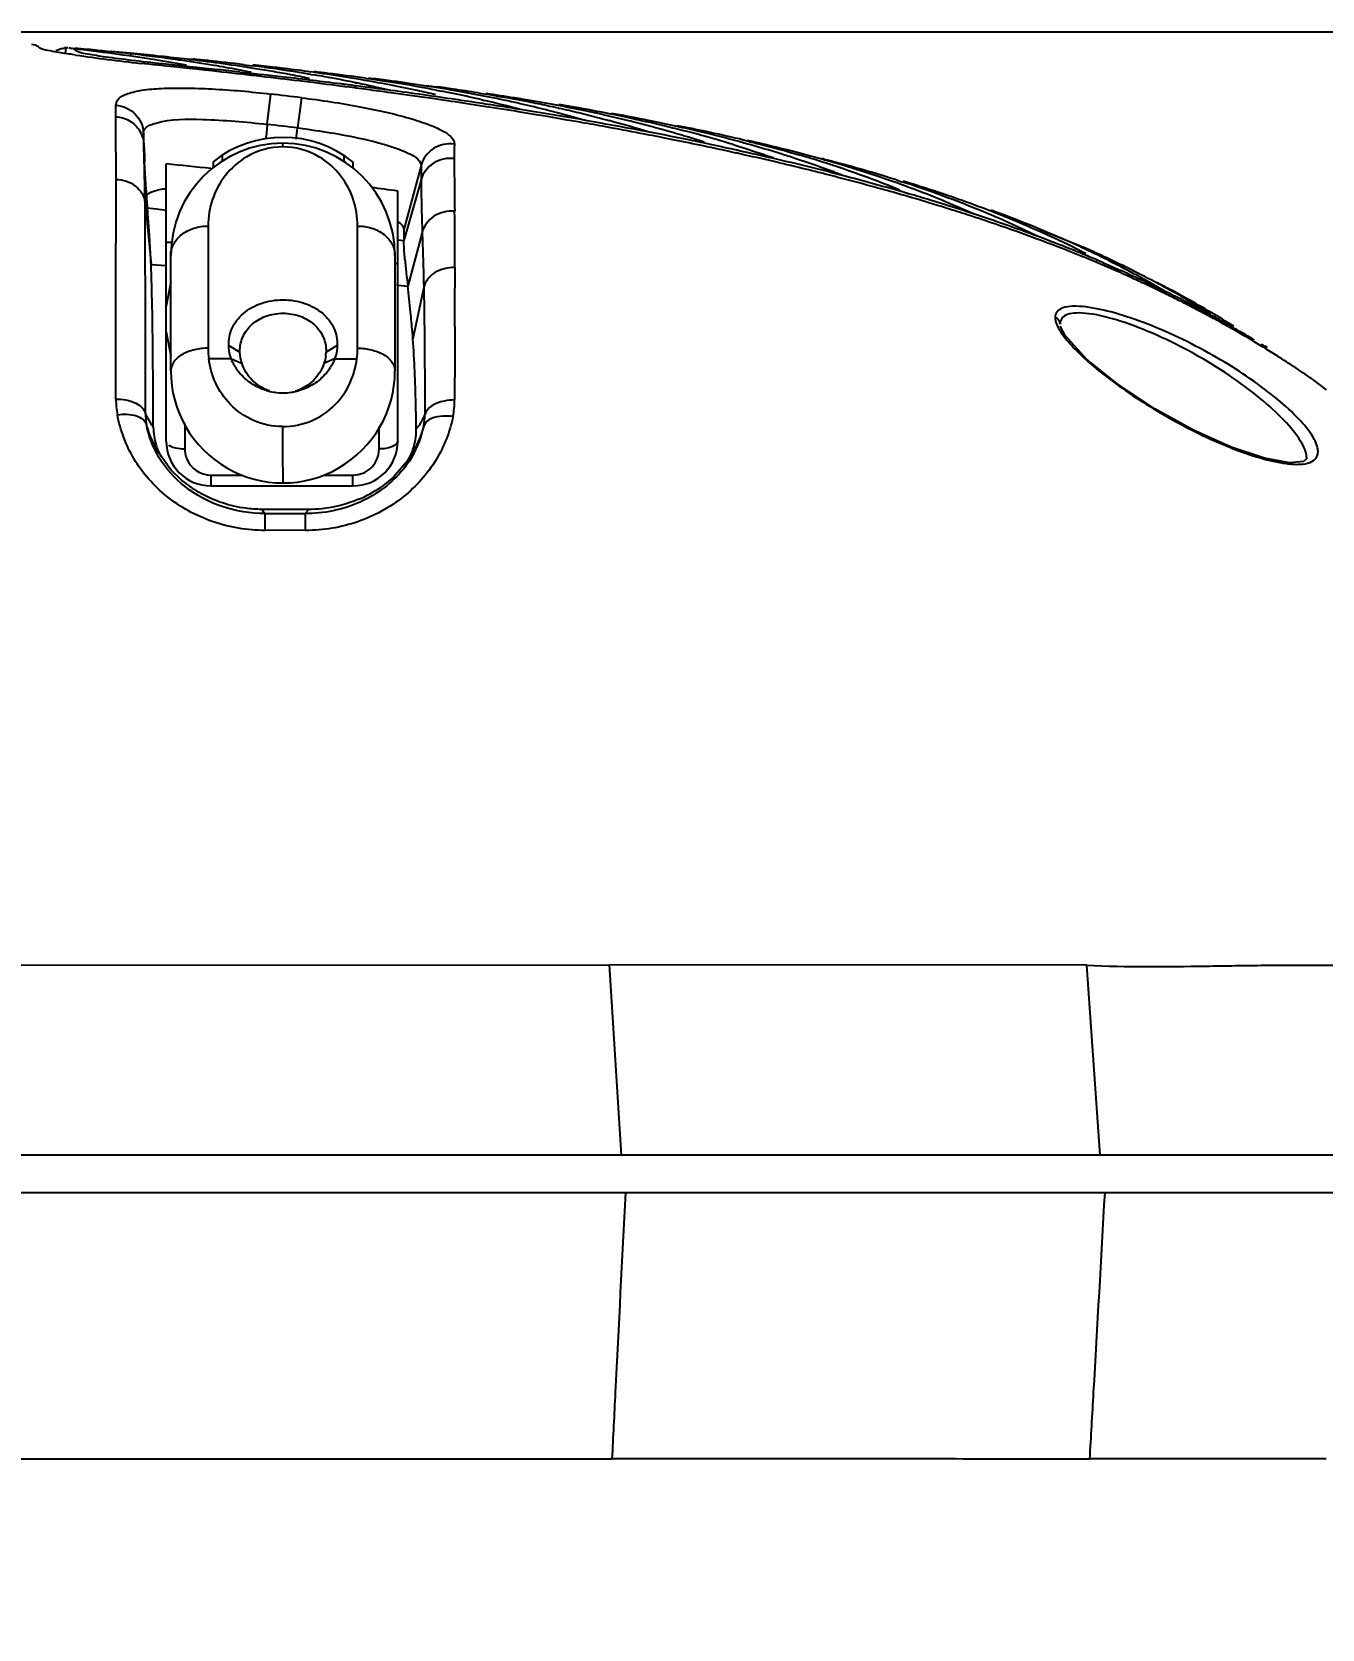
# Model space of a CAD drawing. Header units: millimetres. Extents: x 4086 to 8300, y 123 to 1549.
# Drawn here: x 6983.29 to 7017.82, y 681.61 to 724.37 of the extents above; entities that cross this region are included whole.
import ezdxf

# ---------------------------------------------------------------- set-up
doc = ezdxf.new("R2010")
doc.units = ezdxf.units.MM
doc.layers.add('00_COMPONENTS', color=7, linetype='Continuous')
doc.layers.add('尺寸', color=3, linetype='Continuous')
doc.styles.add('思源黑', font='SourceHanSansCN-Normal.ttf')
doc.dimstyles.get("Standard").update_dxf_attribs({"dimscale": 6, "dimtxt": 7, "dimasz": 3, "dimexe": 0.18, "dimexo": 0.0625, "dimgap": 0.8, "dimtad": 1, "dimtoh": 1, "dimdec": 1, "dimzin": 0, "dimdsep": 46, "dimtxsty": '思源黑', "dimcen": 0.09, "dimclrd": 256, "dimclre": 256, "dimclrt": 256, "dimadec": 0, "dimazin": 2, "dimtfac": 1, "dimtdec": 1, "dimtofl": 0, "dimtmove": 0, "dimatfit": 3, "dimfxl": 1, "dimtolj": 1, "dimtzin": 0, "dimarcsym": 0})

# ---------------------------------------------------------------- blocks, each defined once
blk = doc.blocks.new('*D486')
at = {"layer": 'Defpoints', "color": 0}
for p in [(6978.443, 724.365), (7025.542, 680.964), (7150.424, 680.964)]:
    blk.add_point(p, dxfattribs=at)
at = {"layer": '尺寸', "lineweight": -2}
for p, q in [((6978.63, 724.365), (7159.767, 724.365)), ((7159.227, 715.365), (7159.227, 689.964)), ((7025.73, 680.964), (7159.767, 680.964)), ((7159.227, 680.964), (7159.227, 602.034)), ((7159.227, 602.034), (7033.582, 602.034))]:
    blk.add_line(p, q, dxfattribs=at)
at = {"layer": '尺寸'}
for points in [[(7160.727, 715.365), (7157.727, 715.365), (7159.227, 724.365)], [(7157.727, 689.964), (7160.727, 689.964), (7159.227, 680.964)]]:
    blk.add_solid(points, dxfattribs=at)
at = {"layer": '尺寸', "insert": (7095.205, 624.158), "char_height": 21, "attachment_point": 5, "style": '思源黑'}
blk.add_mtext('\\A1;43.4', dxfattribs=at)

msp = doc.modelspace()

# ---------------------------------------------------------------- linework, layer by layer
at = {"layer": '00_COMPONENTS', "color": 7, "linetype": 'Continuous'}
for p, q in [((6984.028, 723.903), (6984.045, 723.908)), ((6984.186, 723.791), (6984.204, 723.942)), ((6986.02, 723.792), (6985.418, 723.845)), ((6985.923, 723.78), (6985.965, 723.775)), ((6986.812, 723.706), (6986.75, 723.712)), ((6986.787, 723.519), (6987.216, 723.475)), ((6987.5, 723.386), (6987.101, 723.428)), ((6987.216, 723.475), (6987.505, 723.444)), ((6987.505, 723.444), (6987.705, 723.423)), ((6987.516, 723.647), (6987.604, 723.638)), ((6987.705, 723.42), (6987.928, 723.396)), ((6988.964, 723.488), (6989.199, 723.458)), ((6987.699, 723.365), (6987.5, 723.386)), ((6987.923, 723.341), (6987.699, 723.365)), ((6988.11, 723.321), (6987.923, 723.341)), ((6987.928, 723.393), (6988.278, 723.356)), ((6988.855, 723.292), (6989.178, 723.256)), ((6989.22, 723.197), (6989.17, 723.203)), ((6989.178, 723.259), (6989.437, 723.23)), ((6989.43, 723.173), (6989.22, 723.197)), ((6990.725, 723.019), (6990.441, 723.053)), ((6990.764, 723.293), (6990.674, 723.305)), ((6990.81, 723.008), (6990.725, 723.019)), ((6990.756, 723.229), (6990.844, 723.214)), ((6991.954, 723.007), (6991.988, 723)), ((6992.21, 723.126), (6992.299, 723.113)), ((6992.932, 723.05), (6992.823, 723.065)), ((6989.673, 722.704), (6989.576, 721.893)), ((6990.504, 722.604), (6990.403, 721.794)), ((6991.94, 722.926), (6991.503, 722.984)), ((6991.932, 722.866), (6991.787, 722.885)), ((6991.967, 722.862), (6991.932, 722.866)), ((6991.94, 722.926), (6991.975, 722.922)), ((6992.262, 722.823), (6991.967, 722.862)), ((6993.278, 722.685), (6992.893, 722.738)), ((6994.071, 722.572), (6993.804, 722.611)), ((6993.853, 722.934), (6994.119, 722.899)), ((6994.113, 722.808), (6994.258, 722.779)), ((6994.675, 722.781), (6994.566, 722.8)), ((6995.233, 722.732), (6995.447, 722.697)), ((6996.374, 722.572), (6996.205, 722.599)), ((6996.416, 722.565), (6996.374, 722.572)), ((6994.623, 722.491), (6994.514, 722.507)), ((6994.936, 722.444), (6994.623, 722.491)), ((6995.312, 722.553), (6995.402, 722.532)), ((6997.034, 722.108), (6996.791, 722.149)), ((6998.097, 721.995), (6997.357, 722.199)), ((6997.382, 722.323), (6997.402, 722.318)), ((6997.333, 722.057), (6997.034, 722.108)), ((6997.621, 722.008), (6997.333, 722.057)), ((6998.88, 721.782), (6998.733, 721.809)), ((6999.753, 722.005), (6999.678, 722.019)), ((6999.893, 721.977), (6999.753, 722.005)), ((6986.275, 721.656), (6986.281, 721.488)), ((6986.284, 721.372), (6986.277, 721.605)), ((6986.28, 721.51), (6986.279, 721.552)), ((6986.283, 721.425), (6986.28, 721.51)), ((6986.287, 721.335), (6986.283, 721.425)), ((6986.284, 721.372), (6986.3, 721.04)), ((6986.286, 721.307), (6986.284, 721.372)), ((6986.291, 721.232), (6986.287, 721.335)), ((6990.008, 721.288), (6990.008, 721.385)), ((7001.344, 721.653), (7001.143, 721.701)), ((7002.327, 721.474), (7002.359, 721.467)), ((7002.359, 721.467), (7002.431, 721.449)), ((7002.415, 721.374), (7002.393, 721.38)), ((6986.297, 721.12), (6986.291, 721.232)), ((6986.3, 721.04), (6986.308, 720.886)), ((6988.142, 720.892), (6988.142, 720.734)), ((6988.385, 721.066), (6988.385, 720.908)), ((6991.648, 720.896), (6991.648, 721.055)), ((6991.891, 720.72), (6991.891, 720.878)), ((7002.348, 721.078), (7002.137, 721.125)), ((7003.336, 721.248), (7003.214, 721.278)), ((7003.37, 721.239), (7003.336, 721.248)), ((7004.413, 720.895), (7004.478, 720.875)), ((7004.488, 720.942), (7004.433, 720.958)), ((7004.435, 720.976), (7004.558, 720.944)), ((7004.496, 720.963), (7004.441, 720.978)), ((7004.507, 720.937), (7004.488, 720.942)), ((6986.884, 713.414), (6986.884, 720.833)), ((6993.705, 720.787), (6993.244, 719.077)), ((7004.397, 720.592), (7004.345, 720.605)), ((7004.436, 720.732), (7004.367, 720.757)), ((7005.023, 720.51), (7004.433, 720.73)), ((7005.104, 720.761), (7004.93, 720.813)), ((6993.084, 713.414), (6993.084, 720.105)), ((6993.706, 720.405), (6993.245, 718.784)), ((7006.469, 720.39), (7006.521, 720.374)), ((7006.521, 720.374), (7006.602, 720.347)), ((7006.815, 720.186), (7006.717, 720.222)), ((6986.318, 719.796), (6986.478, 718.143)), ((6986.367, 719.659), (6986.625, 719.626)), ((6986.625, 719.626), (6986.883, 719.593)), ((7008.489, 719.496), (7007.683, 719.843)), ((7007.907, 719.605), (7007.841, 719.625)), ((6988.008, 719.17), (6988.008, 715.899)), ((6992.008, 715.899), (6992.008, 719.17)), ((6993.084, 718.804), (6993.245, 718.784)), ((6993.736, 719), (6993.351, 717.563)), ((7011.504, 718.571), (7010.29, 719.059)), ((6987.008, 715.292), (6987.008, 718.385)), ((6993.008, 718.385), (6993.008, 715.292)), ((7011.497, 718.433), (7011.451, 718.456)), ((6986.478, 718.143), (6986.884, 718.109)), ((6993.015, 718.17), (6993.046, 718.164)), ((7011.954, 718.191), (7012.439, 717.977)), ((6987.006, 717.675), (6986.884, 717.021)), ((6993.026, 717.575), (6993.009, 717.675)), ((6993.084, 717.585), (6993.351, 717.563)), ((6993.779, 717.531), (6993.489, 716.154)), ((7013.081, 717.681), (7013.644, 717.409)), ((7015.097, 716.647), (7015.447, 716.449)), ((6986.884, 716.336), (6987.006, 715.684)), ((7010.942, 716.24), (7010.811, 716.492)), ((6988.558, 715.97), (6988.858, 715.792)), ((6988.858, 715.792), (6988.857, 715.822)), ((6991.464, 715.969), (6991.164, 715.79)), ((6991.165, 715.822), (6991.164, 715.79)), ((6988.629, 715.615), (6988.025, 715.615)), ((6988.629, 715.615), (6988.914, 715.487)), ((6991.393, 715.615), (6991.108, 715.487)), ((6991.393, 715.615), (6991.99, 715.615)), ((7017.439, 715.154), (7017.436, 715.156)), ((7017.471, 715.132), (7017.439, 715.154)), ((7017.524, 715.096), (7017.471, 715.132)), ((7017.516, 715.103), (7017.525, 715.096)), ((6987.384, 713.886), (6987.384, 713.203)), ((6992.584, 713.203), (6992.584, 713.801)), ((6993.515, 713.163), (6993.348, 712.889)), ((6993.515, 713.163), (6993.511, 713.156)), ((6986.675, 713.109), (6986.675, 713.11)), ((6987.008, 712.647), (6986.675, 713.109)), ((6991.627, 712.767), (6991.627, 712.766)), ((6993.348, 712.889), (6992.969, 712.449)), ((6987.293, 712.369), (6987.008, 712.647)), ((6988.084, 712.503), (6988.909, 712.503)), ((6988.084, 712.214), (6988.084, 712.503)), ((6991.109, 712.503), (6991.884, 712.503)), ((6991.884, 712.214), (6991.884, 712.503)), ((6992.969, 712.449), (6992.635, 712.181)), ((6988.084, 712.214), (6991.884, 712.214)), ((6989.444, 711.584), (6989.533, 711.469)), ((6990.706, 711.584), (6989.444, 711.584)), ((6989.533, 711.02), (6989.533, 711.47)), ((6990.592, 711.469), (6989.533, 711.469)), ((6990.706, 711.584), (6990.592, 711.469)), ((6990.611, 711.02), (6990.611, 711.469)), ((6990.611, 711.015), (6989.534, 711.025)), ((6955.432, 699.372), (6998.752, 699.394)), ((7011.53, 699.384), (6998.752, 699.394)), ((6999.068, 694.293), (6998.752, 699.394)), ((7011.883, 694.293), (7011.53, 699.384)), ((7029.052, 694.293), (6763.725, 694.293)), ((6763.603, 693.293), (7029.456, 693.293)), ((6896.534, 686.175), (6998.824, 686.164))]:
    msp.add_line(p, q, dxfattribs=at)
for points in [[(6986.324, 720.588), (6986.316, 720.738), (6986.308, 720.886)], [(6986.367, 719.897), (6986.355, 720.083), (6986.344, 720.26), (6986.333, 720.429), (6986.324, 720.588)], [(7004.752, 720.626), (7004.752, 720.626), (7004.701, 720.642), (7004.593, 720.678), (7004.467, 720.721), (7004.453, 720.726)], [(6986.429, 719.027), (6986.41, 719.284), (6986.394, 719.498), (6986.38, 719.702), (6986.367, 719.897)], [(7016.952, 712.834), (7016.28, 712.952), (7015.391, 713.248), (7014.381, 713.702), (7013.345, 714.276), (7012.365, 714.927), (7011.529, 715.601), (7010.942, 716.24)], [(7017.939, 714.783), (7017.565, 715.067), (7017.516, 715.103)], [(7017.408, 712.977), (7017.403, 712.935), (7017.324, 712.87), (7016.952, 712.834)]]:
    msp.add_lwpolyline(points, dxfattribs=at)
for centre, radius, start, end in [((6985.757, 711.266), 12.772, 96.9824, 97.1742), ((6984.26, 723.606), 0.335, 67.5352, 72.8184), ((6978.145, 668.01), 56.252, 83.0703, 83.6241), ((6978.475, 655.407), 68.779, 84.88816, 85.03208), ((6978.835, 659.407), 64.764, 84.59858, 84.88967), ((6979.65, 667.928), 56.203, 83.5922, 84.6084), ((6979.084, 675.745), 48.46, 82.747, 83.0693), ((6992.417, 778.902), 55.725, 261.7995, 262.6802), ((6979.638, 680.106), 44.064, 80.9236, 82.7455), ((6992.627, 780.394), 57.232, 262.6615, 263.5496), ((6980.933, 679.307), 44.752, 82.7469, 83.5431), ((6980.361, 662.985), 61.062, 83.99349, 84.68773), ((6980.149, 673.249), 50.86, 82.3578, 82.7324), ((6981.67, 692.766), 31.242, 79.3792, 80.9416), ((6981.049, 669.545), 54.466, 83.1487, 83.926), ((6980.41, 675.136), 48.955, 81.9441, 82.3668), ((6982.852, 692.352), 31.567, 80.3047, 81.9541), ((6981.932, 676.838), 47.12, 82.0958, 83.1567), ((6982.203, 668.358), 55.543, 84.0051, 84.4199), ((6982.432, 670.523), 53.366, 82.969, 84.0071), ((6981.268, 683.033), 41.02, 79.8811, 80.3164), ((6982.656, 682.047), 41.861, 80.9006, 82.0972), ((6983.399, 678.242), 45.587, 82.3042, 82.6898), ((6983.607, 670.097), 53.677, 83.3659, 84.0193), ((6984.211, 684.144), 39.629, 80.493, 82.325), ((6968.649, 543.742), 180.63, 83.47663, 83.81481), ((6964.034, 499.821), 224.845, 83.66214, 83.81013), ((6982.037, 687.253), 36.73, 78.8125, 79.9043), ((6983.591, 687.86), 35.974, 79.3789, 80.9065), ((6967.836, 536.179), 188.236, 83.10298, 83.41282), ((6967.164, 527.656), 196.835, 83.32987, 83.50297), ((6983.874, 672.43), 51.328, 83.1921, 83.3607), ((6984.33, 676.171), 47.56, 82.3336, 83.2027), ((6968.857, 542.11), 182.282, 83.08012, 83.33073), ((6984.332, 691.85), 31.915, 78.4502, 79.3663), ((6985.388, 683.941), 39.718, 80.9735, 82.2212), ((6970.475, 557.87), 166.385, 82.64062, 82.97971), ((6970.159, 552.872), 171.442, 82.9599, 83.07864), ((6984.751, 687.448), 36.282, 79.8755, 80.3329), ((6984.083, 664.319), 59.367, 83.09575, 83.45977), ((6985.069, 689.202), 34.499, 78.4887, 79.8825), ((6970.844, 558.406), 165.866, 82.69296, 82.96042), ((6985.548, 676.267), 47.33, 81.9094, 83.1179), ((6985.576, 685.28), 38.366, 79.523, 80.9372), ((6985.359, 690.647), 33.025, 77.9387, 78.4205), ((6986.085, 672.054), 51.453, 82.4748, 83.0629), ((6986.472, 682.817), 40.715, 80.4399, 81.7716), ((6986.138, 688.052), 35.538, 77.8745, 79.6014), ((6986.841, 677.681), 45.776, 81.1958, 82.3533), ((6971.376, 567.618), 156.161, 82.96453, 83.27167), ((6971.773, 565.635), 158.577, 82.34342, 82.68087), ((6985.531, 691.446), 32.208, 76.775, 77.941), ((6972.539, 573.704), 150.417, 82.22304, 82.4657), ((6973.584, 580.436), 143.669, 81.57539, 82.27293), ((6987.059, 686.296), 37.186, 79.0648, 80.4419), ((6973.828, 583.083), 140.951, 81.85216, 82.06807), ((6987.565, 694.839), 28.602, 76.8149, 77.8138), ((6987.294, 680.657), 42.766, 80.8247, 81.1856), ((6974.359, 586.772), 137.224, 81.55376, 81.74083), ((6987.453, 681.644), 41.766, 80.5332, 80.8244), ((6987.492, 674.561), 48.79, 81.668, 82.1932), ((6987.89, 690.53), 32.872, 76.95, 78.8303), ((6987.63, 682.701), 40.694, 80.1864, 80.5336), ((6988.037, 678.263), 45.048, 80.8073, 81.6715), ((6988.198, 685.914), 37.431, 78.8538, 80.0354), ((6988.961, 689.777), 33.494, 77.4792, 78.8568), ((6989.013, 684.13), 39.1, 78.8426, 80.53), ((6988.589, 675.026), 48.179, 80.9038, 81.8127), ((6989.505, 680.664), 42.467, 79.4979, 80.6351), ((6973.465, 579.135), 144.974, 81.3719, 81.60429), ((6974.954, 590.735), 133.216, 81.17311, 81.37296), ((6973.93, 582.193), 141.881, 81.13612, 81.37242), ((6975.4, 593.597), 130.32, 80.74612, 81.17392), ((6988.713, 694.065), 29.242, 74.8338, 76.7769), ((6974.815, 587.864), 136.141, 80.89136, 81.13642), ((6989.409, 691.826), 31.397, 77.1282, 77.4661), ((6975.837, 596.292), 127.589, 80.54774, 80.74529), ((6977.504, 604.331), 119.457, 80.07261, 80.91468), ((6989.559, 692.477), 30.728, 75.8755, 77.1307), ((6989.713, 687.727), 35.436, 78.0035, 78.8262), ((6989.662, 692.893), 30.3, 75.2693, 75.8729), ((6989.983, 689.009), 34.126, 77.4782, 78.0009), ((6990.222, 684.532), 38.533, 78.34, 79.4979), ((6989.619, 675.238), 47.819, 80.1472, 80.6411), ((6990.139, 689.712), 33.406, 76.9756, 77.4428), ((6990.276, 690.302), 32.8, 76.0245, 76.9765), ((6991.011, 683.124), 39.811, 78.7342, 80.1787), ((6990.86, 687.627), 35.373, 77.2058, 78.3384), ((6991.043, 683.446), 39.488, 77.9681, 78.6892), ((6990.95, 677.515), 45.353, 78.9038, 80.0329), ((6985.532, 721.33), 0.754, 16.4531, 31.554), ((7015.302, 718.831), 25.89, 173.2114, 174.0839), ((6971.978, 572.639), 150.289, 82.9578, 83.26892), ((6877.422, 735.663), 113.829, 352.85184, 353.00156), ((6977.315, 604.969), 118.787, 79.93002, 80.15736), ((6977.979, 608.704), 114.994, 79.60255, 79.93052), ((6979.168, 614.274), 109.374, 79.11214, 80.03368), ((6990.612, 691.642), 31.418, 75.0024, 76.0293), ((6991.268, 689.439), 33.516, 76.1181, 77.1999), ((6991.606, 695.294), 27.634, 72.6925, 75.033), ((6979.374, 616.238), 107.331, 79.02177, 79.52876), ((6991.676, 691.077), 31.828, 75.0996, 76.1241), ((6991.565, 690.699), 32.222, 74.1273, 75.0804), ((6992.479, 685.369), 37.35, 77.5069, 78.5518), ((6991.852, 682.53), 40.258, 76.6568, 77.5088), ((6990.961, 672.31), 50.466, 78.1257, 79.0313), ((6991.974, 687.926), 34.916, 74.4685, 75.4294), ((6993.56, 721.857), 7.288, 181.579, 181.9803), ((6922.224, 719.29), 64.094, 1.34764, 1.80322), ((6990.008, 718.385), 3, 0.0001, 179.9993), ((6990.008, 718.543), 3, 51.0971, 128.4568), ((7039.493, 720.888), 44.898, 179.3964, 179.8915), ((6980.733, 623.263), 100.176, 78.62618, 79.02012), ((6982.007, 629.128), 94.254, 78.38884, 79.10087), ((6993.39, 696.993), 25.668, 72.8815, 74.2051), ((6981.854, 628.829), 94.498, 78.14959, 78.62674), ((6994.444, 700.536), 21.973, 71.8753, 72.7881), ((6983.172, 634.827), 88.437, 77.99949, 78.38523), ((6982.631, 632.549), 90.699, 77.965, 78.14752), ((6993.174, 692.371), 30.312, 73.9037, 74.4026), ((6992.857, 686.684), 35.984, 75.8951, 76.3579), ((6994.253, 687.989), 34.445, 76.6249, 78.1177), ((6984.024, 638.727), 84.442, 77.60192, 78.01459), ((6993.324, 692.882), 29.78, 73.4311, 73.91), ((6994.257, 692.216), 30.278, 74.7564, 75.9129), ((6993.637, 693.939), 28.677, 72.962, 73.4266), ((6994.442, 692.902), 29.567, 74.3998, 74.7517), ((6994.552, 689.315), 33.086, 76.4072, 76.5971), ((6993.745, 690.429), 32.136, 72.6284, 74.3497), ((6993.433, 681.074), 41.377, 76.3259, 77.4406), ((6983.264, 635.508), 87.672, 77.56868, 77.96616), ((6984.997, 643.138), 79.925, 76.7683, 77.60417), ((6984.579, 641.419), 81.617, 76.75839, 77.4249), ((6985.402, 644.936), 78.004, 76.47366, 76.75532), ((6986.608, 650.044), 72.836, 75.35453, 76.75875), ((6994.585, 693.118), 29.32, 71.8662, 72.6254), ((6995.273, 688.536), 33.691, 74.2234, 76.0928), ((6995.464, 695.796), 26.501, 70.3704, 71.871), ((6996.165, 694.96), 27.215, 72.3582, 73.5749), ((6996.158, 694.942), 27.234, 71.5069, 72.2125), ((6994.969, 687.476), 34.794, 73.5687, 74.0896), ((6994.256, 681.58), 40.69, 74.9528, 75.3337), ((6995.645, 686.598), 35.483, 72.239, 75.0156), ((6910.489, 719.005), 75.832, 0.93642, 1.35476), ((6964.085, 496.945), 225.046, 83.87851, 84.18574), ((7047.327, 720.767), 53.621, 179.9782, 180.3868), ((6986.176, 648.143), 74.706, 75.92426, 76.47583), ((6987.018, 651.507), 71.238, 75.61005, 75.87952), ((6987.451, 653.194), 69.496, 75.36966, 75.6099), ((6995.751, 693.745), 28.499, 67.807, 71.4941), ((6994.643, 686.366), 35.951, 73.3726, 73.571), ((6988.222, 656.131), 66.459, 74.61601, 75.37334), ((6989.15, 659.778), 62.775, 73.92619, 75.35309), ((6889.57, 718.678), 96.754, 0.66192, 0.92751), ((6972.352, 567.377), 154.129, 82.26983, 82.53514), ((6989.303, 660.065), 62.38, 73.99011, 74.61505), ((6989.982, 662.441), 59.908, 73.76154, 73.98731), ((6990.192, 663.42), 58.988, 73.69155, 73.91904), ((6997.717, 695.735), 26.089, 69.8183, 70.1504), ((6997.243, 691.666), 30.17, 70.2216, 71.9273), ((6996.154, 685.815), 36.104, 72.7856, 73.1663), ((6990.774, 665.403), 56.922, 73.0853, 73.6937), ((6997.789, 695.935), 25.876, 67.5106, 69.5859), ((6996.36, 686.479), 35.409, 72.4625, 72.7854), ((6996.72, 687.613), 34.218, 71.5796, 72.4655), ((6997.603, 692.673), 29.1, 68.271, 70.2193), ((6997.105, 688.773), 32.997, 71.0056, 71.5775), ((6990.802, 665.236), 56.996, 72.819, 73.7673), ((6992.017, 669.473), 52.666, 71.7735, 73.0896), ((6991.564, 667.719), 54.399, 72.5897, 72.8132), ((6997.386, 689.591), 32.132, 70.6502, 71.0048), ((6992.182, 669.676), 52.347, 71.8759, 72.5183), ((6997.704, 690.492), 31.176, 69.6032, 70.6523), ((6998.409, 694.678), 26.939, 66.1489, 68.2824), ((6998.077, 691.492), 30.109, 68.4897, 69.6049), ((6998.411, 690.446), 30.997, 66.0441, 70.0879), ((6791.217, 718.612), 203.391, 359.84348, 0.26839), ((6992.83, 671.661), 50.259, 71.3882, 71.8747), ((6994.291, 676.298), 45.472, 69.4914, 71.8055), ((6993.574, 673.862), 47.935, 70.4306, 71.3916), ((6998.552, 692.7), 28.811, 67.3544, 68.4888), ((6999.365, 696.841), 24.575, 63.7814, 66.1493), ((6999.164, 694.154), 27.233, 65.2296, 67.3648), ((6998.734, 718.939), 5.492, 179.1578, 181.6247), ((6998.173, 718.944), 4.93, 178.4516, 179.1107), ((6994.651, 676.891), 44.72, 69.6583, 70.4308), ((6996.221, 681.099), 40.229, 68.0793, 69.6706), ((6996.627, 682.499), 38.846, 67.6651, 69.5144), ((6999.795, 695.532), 25.718, 64.0802, 65.2187), ((6999.763, 693.573), 27.59, 64.5097, 65.9736), ((7000.087, 696.135), 25.048, 63.0177, 64.0781), ((6997.167, 683.48), 37.667, 67.7757, 68.0619), ((6997.623, 684.953), 36.198, 67.3022, 67.6476), ((6997.225, 683.623), 37.513, 67.5007, 67.7757), ((6999.405, 691.295), 29.84, 65.7171, 66.0714), ((6997.868, 685.537), 35.564, 66.6654, 67.303), ((7000.02, 694.116), 26.99, 63.9033, 64.5053), ((6999.676, 691.894), 29.182, 64.9775, 65.7184), ((7000.48, 695.043), 25.954, 61.7384, 63.9161), ((6999.927, 692.432), 28.588, 64.5696, 64.9762), ((7008.543, 719.604), 15.325, 184.9939, 185.6553), ((7013.382, 720.083), 20.187, 185.6528, 186.1607), ((7035.963, 722.565), 42.905, 186.2199, 186.6951), ((6997.39, 684.017), 37.085, 66.0988, 67.5028), ((7000.124, 692.847), 28.128, 63.909, 64.5701), ((6997.566, 684.419), 36.647, 65.6386, 66.0968), ((6997.341, 684.419), 36.798, 64.6752, 65.7777), ((7000.372, 693.351), 27.567, 62.9538, 63.9096), ((7000.747, 695.561), 25.371, 59.4472, 61.7156), ((7000.554, 693.71), 27.164, 62.4197, 62.9525), ((6952.139, 712.74), 41.493, 5.7136, 6.6741), ((6997.615, 684.528), 36.527, 64.9905, 65.6385), ((6997.752, 684.818), 36.206, 64.0019, 64.9918), ((7000.642, 693.878), 26.975, 62.0562, 62.4194), ((7000.71, 694.007), 26.829, 61.7349, 62.0562), ((7000.827, 694.225), 26.582, 61.0722, 61.7355), ((7000.761, 693.002), 27.707, 62.189, 62.824), ((7001.071, 694.663), 26.08, 59.8292, 61.0741), ((7001.055, 693.557), 27.079, 60.9674, 62.1913), ((6998.045, 685.419), 35.537, 63.3806, 64.0014), ((6997.781, 685.289), 35.825, 62.7953, 63.7169), ((6998.312, 685.954), 34.94, 63.0774, 63.38), ((6999.084, 687.46), 33.247, 61.7626, 63.0872), ((6999.404, 688.419), 32.299, 61.4637, 62.8175), ((7001.487, 695.376), 25.255, 58.0736, 59.8322), ((7001.364, 694.115), 26.441, 59.3213, 60.9652), ((7000.2, 689.548), 30.88, 61.2079, 61.7547), ((7000.606, 690.635), 29.778, 60.8778, 61.4594), ((7001.378, 694.139), 26.413, 57.7869, 59.3199), ((7000.996, 690.977), 29.244, 59.1703, 61.2265), ((6999.869, 689.256), 31.339, 59.9829, 60.1926), ((7001.842, 692.663), 27.402, 58.8553, 59.9914), ((6990.234, 715.892), 2.227, 179.8084, 187.1239), ((6990.148, 715.823), 1.017, 352.389, 358.16), ((6989.785, 715.891), 2.223, 352.8763, 0.2054), ((7002.209, 693.019), 26.869, 58.2943, 59.1588), ((7003.104, 694.462), 25.17, 57.3437, 58.3027), ((6989.882, 716.103), 1.348, 211.9657, 218.9035), ((6990.145, 716.1), 1.342, 319.8275, 327.9965), ((7001.628, 692.195), 27.876, 56.0939, 57.3039), ((6996.206, 684.182), 37.551, 55.5721, 56.0477), ((6990.008, 715.292), 3, 179.9905, 0.0062), ((6987.866, 714.539), 2.327, 180.0361, 190.48), ((6990.008, 716.237), 1.534, 253.1156, 260.7905), ((6990.008, 716.236), 1.533, 260.7983, 262.0449), ((6990.01, 716.269), 1.565, 262.1087, 278.1609), ((6990.011, 716.262), 1.559, 278.1764, 279.2239), ((6990.011, 716.259), 1.556, 279.224, 285.3985), ((6992.326, 714.517), 2.279, 348.6177, 359.8921), ((6987.769, 714.122), 1.438, 178.9918, 190.277), ((6992.428, 714.085), 1.379, 348.9081, 1.2481), ((6987.264, 714.343), 0.913, 214.9078, 217.532), ((6988.196, 713.794), 1.656, 180.2632, 197.0848), ((6991.269, 714.305), 2.558, 329.6779, 349.0545), ((6989.58, 714.77), 3.346, 205.8408, 209.7487), ((6988.195, 713.797), 1.656, 197.1914, 208.8034), ((6988.084, 713.414), 1.2, 180, 270), ((6988.085, 713.203), 0.702, 180.0136, 190.4794), ((6991.884, 713.414), 1.2, 270, 0), ((6991.947, 713.723), 1.633, 329.2221, 342.523), ((6991.975, 713.712), 1.603, 342.5735, 344.3787), ((6988.085, 713.203), 0.701, 190.5027, 201.4288), ((6988.084, 713.203), 0.7, 201.4387, 269.9998), ((6991.884, 713.203), 0.7, 292.6058, 333.1333), ((6991.909, 713.745), 1.677, 323.9325, 329.2105), ((6989.371, 714.838), 3.227, 229.9209, 231.4852), ((6989.428, 714.914), 3.322, 231.5327, 240.9155), ((6990.688, 715.043), 3.462, 292.9139, 304.21)]:
    msp.add_arc(centre, radius, start, end, dxfattribs=at)
for points in [[(6983.449, 723.976), (6983.402, 724.005), (6983.347, 724.023), (6983.292, 724.028)], [(6983.931, 723.87), (6983.963, 723.882), (6983.995, 723.894), (6984.028, 723.903)], [(6984.045, 723.91), (6984.083, 723.921), (6984.122, 723.931), (6984.162, 723.935)], [(6984.204, 723.943), (6984.22, 723.945), (6984.236, 723.946), (6984.252, 723.946)], [(6984.277, 723.941), (6984.305, 723.939), (6984.333, 723.935), (6984.359, 723.926)], [(6987.101, 723.428), (6986.8, 723.459), (6986.499, 723.491), (6986.198, 723.525)], [(6986.255, 721.544), (6986.271, 721.488), (6986.282, 721.43), (6986.284, 721.372)], [(7010.746, 716.68), (7010.727, 716.698), (7010.703, 716.712), (7010.678, 716.721)], [(7010.808, 716.542), (7010.808, 716.592), (7010.783, 716.646), (7010.746, 716.68)], [(6988.914, 715.487), (6988.881, 715.584), (6988.861, 715.688), (6988.858, 715.792)], [(6991.156, 715.688), (6991.147, 715.62), (6991.13, 715.552), (6991.108, 715.487)], [(6991.393, 715.615), (6991.365, 715.536), (6991.328, 715.46), (6991.283, 715.388)], [(7017.475, 715.131), (7017.49, 715.121), (7017.505, 715.111), (7017.519, 715.1)], [(6986.568, 713.312), (6986.482, 713.49), (6986.411, 713.675), (6986.354, 713.865)], [(6993.781, 713.82), (6993.714, 713.593), (6993.625, 713.372), (6993.515, 713.163)], [(6993.519, 713.281), (6993.56, 713.43), (6993.58, 713.587), (6993.578, 713.742)], [(6987.134, 713.231), (6987.215, 713.212), (6987.3, 713.203), (6987.384, 713.203)], [(6992.508, 712.887), (6992.557, 712.983), (6992.584, 713.095), (6992.584, 713.203)], [(6993.478, 713.014), (6993.406, 712.891), (6993.324, 712.774), (6993.235, 712.663)], [(6991.884, 712.503), (6991.975, 712.503), (6992.068, 712.522), (6992.153, 712.557)]]:
    msp.add_open_spline(points, degree=3, dxfattribs=at)
for points, knots in [([(6983.843, 723.844), (6983.759, 723.859), (6983.646, 723.882), (6983.505, 723.919), (6983.469, 723.963), (6983.449, 723.976)], [0, 0, 0, 0, 0.608668, 0.833638, 1, 1, 1, 1]), ([(6984.468, 723.747), (6984.408, 723.756), (6984.199, 723.786), (6983.991, 723.818), (6983.843, 723.844)], [0, 0, 0, 0, 0.289661, 1, 1, 1, 1]), ([(6984.394, 723.919), (6984.415, 723.91), (6984.446, 723.892), (6984.491, 723.853), (6984.596, 723.804), (6984.861, 723.766), (6985.33, 723.688), (6986.001, 723.606), (6986.51, 723.548), (6986.787, 723.519)], [0, 0, 0, 0, 0.027866, 0.043659, 0.072235, 0.168887, 0.370321, 0.65768, 1, 1, 1, 1]), ([(6985.538, 722.403), (6985.539, 722.467), (6985.589, 722.576), (6985.723, 722.662), (6985.929, 722.747), (6986.279, 722.823), (6986.794, 722.862), (6987.418, 722.868), (6988.391, 722.834), (6989.151, 722.766), (6989.673, 722.704)], [0, 0, 0, 0, 0.045058, 0.073985, 0.109714, 0.200391, 0.321656, 0.468823, 0.634542, 1, 1, 1, 1]), ([(6990.504, 722.604), (6991.028, 722.539), (6991.788, 722.426), (6992.75, 722.227), (6993.361, 722.073), (6993.878, 721.903), (6994.295, 721.734), (6994.597, 721.516), (6994.597, 721.361)], [0, 0, 0, 0, 0.362273, 0.527086, 0.673006, 0.796434, 0.89407, 1, 1, 1, 1]), ([(6985.538, 722.097), (6985.538, 722.125), (6985.538, 722.226), (6985.537, 722.328), (6985.538, 722.403)], [0, 0, 0, 0, 0.268105, 1, 1, 1, 1]), ([(6985.538, 722.403), (6985.726, 722.389), (6986.104, 722.223), (6986.269, 721.841), (6986.275, 721.656)], [0, 0, 0, 0, 0.505211, 1, 1, 1, 1]), ([(6985.544, 720.418), (6985.544, 720.587), (6985.542, 721.146), (6985.538, 721.706), (6985.538, 722.097)], [0, 0, 0, 0, 0.300491, 1, 1, 1, 1]), ([(6985.538, 722.097), (6985.665, 722.09), (6985.918, 722.015), (6986.109, 721.831), (6986.175, 721.725)], [0, 0, 0, 0, 0.504902, 1, 1, 1, 1]), ([(6986.275, 721.656), (6986.274, 721.716), (6986.333, 721.819), (6986.474, 721.884), (6986.563, 721.913), (6986.614, 721.927)], [0, 0, 0, 0, 0.388137, 0.661902, 1, 1, 1, 1]), ([(6986.614, 721.927), (6987.014, 722.04), (6988.03, 722.039), (6989.017, 721.959), (6989.593, 721.892)], [0, 0, 0, 0, 0.417603, 1, 1, 1, 1]), ([(6990.403, 721.794), (6990.495, 721.783), (6990.855, 721.736), (6991.215, 721.681), (6991.482, 721.634)], [0, 0, 0, 0, 0.253498, 1, 1, 1, 1]), ([(6999.275, 722.067), (6999.345, 722.052), (6999.616, 721.994), (6999.887, 721.933), (7000.086, 721.886)], [0, 0, 0, 0, 0.259848, 1, 1, 1, 1]), ([(7000.086, 721.886), (7000.138, 721.874), (7000.362, 721.821), (7000.586, 721.764), (7000.758, 721.719)], [0, 0, 0, 0, 0.22913, 1, 1, 1, 1]), ([(6990.008, 721.288), (6989.673, 721.29), (6989.07, 721.122), (6988.442, 720.556), (6988.084, 719.897), (6988.011, 719.413), (6988.008, 719.17)], [0, 0, 0, 0, 0.312045, 0.551796, 0.773395, 1, 1, 1, 1]), ([(6992.008, 719.17), (6992.007, 719.413), (6991.929, 719.897), (6991.574, 720.557), (6990.945, 721.122), (6990.342, 721.29), (6990.008, 721.288)], [0, 0, 0, 0, 0.226649, 0.448077, 0.688017, 1, 1, 1, 1]), ([(6991.482, 721.634), (6991.781, 721.581), (6992.208, 721.497), (6992.74, 721.354), (6993.067, 721.245), (6993.339, 721.134), (6993.569, 721.021), (6993.705, 720.877), (6993.705, 720.787)], [0, 0, 0, 0, 0.37198, 0.533446, 0.675402, 0.795902, 0.889976, 1, 1, 1, 1]), ([(6994.597, 721.361), (6994.408, 721.389), (6994.001, 721.306), (6993.754, 720.968), (6993.705, 720.787)], [0, 0, 0, 0, 0.503565, 1, 1, 1, 1]), ([(7002.039, 721.358), (7002.315, 721.273), (7002.684, 721.151), (7003.053, 721.028), (7003.148, 720.994)], [0, 0, 0, 0, 0.740756, 1, 1, 1, 1]), ([(7002.431, 721.449), (7002.547, 721.42), (7003.026, 721.3), (7003.502, 721.17), (7003.861, 721.065)], [0, 0, 0, 0, 0.242873, 1, 1, 1, 1]), ([(6994.594, 720.973), (6994.406, 720.999), (6994.002, 720.917), (6993.755, 720.584), (6993.706, 720.405)], [0, 0, 0, 0, 0.505469, 1, 1, 1, 1]), ([(6994.594, 720.973), (6994.594, 720.878), (6994.595, 720.409), (6994.604, 719.939), (6994.606, 719.565)], [0, 0, 0, 0, 0.202953, 1, 1, 1, 1]), ([(7006.575, 720.274), (7006.209, 720.406), (7005.72, 720.571), (7005.226, 720.724), (7005.104, 720.761)], [0, 0, 0, 0, 0.752713, 1, 1, 1, 1]), ([(6985.539, 714.538), (6985.538, 715.629), (6985.535, 717.589), (6985.545, 719.549), (6985.544, 720.418)], [0, 0, 0, 0, 0.55653, 1, 1, 1, 1]), ([(6985.544, 720.418), (6985.73, 720.414), (6986.096, 720.302), (6986.301, 719.963), (6986.318, 719.796)], [0, 0, 0, 0, 0.52546, 1, 1, 1, 1]), ([(6986.353, 719.976), (6986.387, 720.036), (6986.577, 720.129), (6986.761, 720.159), (6986.883, 720.176)], [0, 0, 0, 0, 0.360319, 1, 1, 1, 1]), ([(6993.706, 720.405), (6993.707, 720.311), (6993.711, 719.842), (6993.725, 719.374), (6993.736, 719)], [0, 0, 0, 0, 0.200686, 1, 1, 1, 1]), ([(6986.332, 714.147), (6986.33, 715.197), (6986.325, 717.08), (6986.327, 718.963), (6986.318, 719.796)], [0, 0, 0, 0, 0.557569, 1, 1, 1, 1]), ([(6994.606, 719.565), (6994.416, 719.582), (6994.026, 719.498), (6993.778, 719.172), (6993.736, 719)], [0, 0, 0, 0, 0.517169, 1, 1, 1, 1]), ([(6987.008, 718.385), (6987.008, 718.488), (6987.065, 718.706), (6987.296, 718.965), (6987.625, 719.132), (6987.878, 719.17), (6988.008, 719.17)], [0, 0, 0, 0, 0.221745, 0.460984, 0.722994, 1, 1, 1, 1]), ([(6992.008, 719.17), (6992.132, 719.17), (6992.384, 719.134), (6992.72, 718.967), (6992.953, 718.702), (6993.008, 718.484), (6993.008, 718.385)], [0, 0, 0, 0, 0.266175, 0.538979, 0.78722, 1, 1, 1, 1]), ([(6993.084, 719.293), (6993.109, 719.276), (6993.182, 719.224), (6993.243, 719.138), (6993.244, 719.077)], [0, 0, 0, 0, 0.327573, 1, 1, 1, 1]), ([(6986.478, 718.143), (6986.475, 718.227), (6986.462, 718.521), (6986.445, 718.816), (6986.429, 719.027)], [0, 0, 0, 0, 0.283317, 1, 1, 1, 1]), ([(6986.884, 718.736), (6986.884, 718.74), (6986.907, 718.737), (6986.932, 718.741), (6986.989, 718.737), (6987.029, 718.736), (6987.053, 718.735)], [0, 0, 0, 0, 0.067984, 0.262887, 0.578524, 1, 1, 1, 1]), ([(6993.276, 718.27), (6993.272, 718.319), (6993.258, 718.49), (6993.248, 718.661), (6993.245, 718.784)], [0, 0, 0, 0, 0.283383, 1, 1, 1, 1]), ([(6993.736, 719), (6993.739, 718.893), (6993.754, 718.403), (6993.771, 717.913), (6993.779, 717.531)], [0, 0, 0, 0, 0.218573, 1, 1, 1, 1]), ([(6986.504, 717.324), (6986.502, 717.396), (6986.496, 717.669), (6986.487, 717.942), (6986.479, 718.143)], [0, 0, 0, 0, 0.262954, 1, 1, 1, 1]), ([(6993.046, 718.164), (6993.055, 718.163), (6993.064, 718.159), (6993.084, 718.157), (6993.084, 718.154)], [0, 0, 0, 0, 0.733369, 1, 1, 1, 1]), ([(6994.607, 718.057), (6994.42, 718.062), (6994.062, 717.985), (6993.812, 717.687), (6993.779, 717.531)], [0, 0, 0, 0, 0.53985, 1, 1, 1, 1]), ([(6994.607, 718.057), (6994.606, 717.791), (6994.605, 716.609), (6994.607, 715.428), (6994.605, 714.513)], [0, 0, 0, 0, 0.225473, 1, 1, 1, 1]), ([(6993.779, 717.531), (6993.785, 717.272), (6993.801, 716.134), (6993.805, 714.995), (6993.807, 714.115)], [0, 0, 0, 0, 0.226951, 1, 1, 1, 1]), ([(6986.54, 713.787), (6986.539, 714.111), (6986.532, 715.29), (6986.524, 716.47), (6986.504, 717.324)], [0, 0, 0, 0, 0.275231, 1, 1, 1, 1]), ([(6988.558, 715.97), (6988.551, 716.128), (6988.619, 716.458), (6988.94, 716.869), (6989.432, 717.135), (6990.012, 717.226), (6990.592, 717.134), (6991.084, 716.868), (6991.404, 716.457), (6991.472, 716.126), (6991.464, 715.969)], [0, 0, 0, 0, 0.111927, 0.229716, 0.359872, 0.50005, 0.640209, 0.770331, 0.888082, 1, 1, 1, 1]), ([(7011.501, 717.003), (7011.383, 717.018), (7011.176, 717.031), (7010.908, 717.001), (7010.716, 716.898), (7010.678, 716.775), (7010.678, 716.721)], [0, 0, 0, 0, 0.36704, 0.638704, 0.830909, 1, 1, 1, 1]), ([(7017.537, 713.586), (7017.423, 713.759), (7017.112, 714.113), (7016.29, 714.841), (7014.974, 715.714), (7013.508, 716.432), (7012.32, 716.842), (7011.759, 716.972), (7011.501, 717.003)], [0, 0, 0, 0, 0.088189, 0.198805, 0.466019, 0.756332, 0.889818, 1, 1, 1, 1]), ([(6988.857, 715.821), (6988.857, 715.952), (6988.912, 716.222), (6989.166, 716.562), (6989.553, 716.784), (6990.011, 716.86), (6990.469, 716.784), (6990.856, 716.562), (6991.11, 716.222), (6991.165, 715.952), (6991.165, 715.821)], [0, 0, 0, 0, 0.115394, 0.234634, 0.363281, 0.499998, 0.636715, 0.765362, 0.884595, 1, 1, 1, 1]), ([(6993.489, 716.154), (6993.485, 716.218), (6993.466, 716.457), (6993.444, 716.696), (6993.426, 716.871)], [0, 0, 0, 0, 0.267681, 1, 1, 1, 1]), ([(7010.678, 716.721), (7010.678, 716.603), (7010.814, 716.321), (7011.001, 716.098), (7011.121, 715.968)], [0, 0, 0, 0, 0.400403, 1, 1, 1, 1]), ([(7011.581, 716.823), (7011.47, 716.837), (7011.275, 716.851), (7011.022, 716.821), (7010.841, 716.715), (7010.808, 716.596), (7010.808, 716.542)], [0, 0, 0, 0, 0.362659, 0.631415, 0.824482, 1, 1, 1, 1]), ([(7017.408, 712.969), (7017.408, 713.127), (7017.221, 713.498), (7016.782, 714.015), (7016.133, 714.601), (7015.027, 715.415), (7013.77, 716.118), (7012.487, 716.622), (7011.866, 716.786), (7011.581, 716.823)], [0, 0, 0, 0, 0.065409, 0.162569, 0.285331, 0.426553, 0.734414, 0.880346, 1, 1, 1, 1]), ([(6993.578, 713.742), (6993.575, 713.965), (6993.56, 714.769), (6993.532, 715.574), (6993.489, 716.154)], [0, 0, 0, 0, 0.276659, 1, 1, 1, 1]), ([(6988.008, 715.899), (6987.884, 715.899), (6987.638, 715.872), (6987.31, 715.749), (6987.071, 715.55), (6987.008, 715.37), (6987.008, 715.292)], [0, 0, 0, 0, 0.291059, 0.577746, 0.815957, 1, 1, 1, 1]), ([(6988.629, 715.615), (6988.618, 715.644), (6988.58, 715.759), (6988.561, 715.88), (6988.558, 715.97)], [0, 0, 0, 0, 0.254443, 1, 1, 1, 1]), ([(6991.464, 715.969), (6991.461, 715.879), (6991.442, 715.759), (6991.404, 715.644), (6991.393, 715.615)], [0, 0, 0, 0, 0.745573, 1, 1, 1, 1]), ([(6992.008, 715.899), (6992.131, 715.899), (6992.377, 715.872), (6992.705, 715.749), (6992.944, 715.55), (6993.008, 715.37), (6993.008, 715.292)], [0, 0, 0, 0, 0.291059, 0.577746, 0.815957, 1, 1, 1, 1]), ([(7011.121, 715.968), (7011.446, 715.615), (7012.281, 714.928), (7013.703, 714.007), (7015.05, 713.341), (7016.123, 712.96), (7016.63, 712.84), (7016.863, 712.81)], [0, 0, 0, 0, 0.217083, 0.485452, 0.765889, 0.893506, 1, 1, 1, 1]), ([(7016.189, 716.011), (7016.207, 716.001), (7016.254, 715.972), (7016.301, 715.944), (7016.331, 715.928)], [0, 0, 0, 0, 0.377793, 1, 1, 1, 1]), ([(7016.345, 715.921), (7016.349, 715.928), (7016.32, 715.937), (7016.312, 715.948), (7016.303, 715.954)], [0, 0, 0, 0, 0.406326, 1, 1, 1, 1]), ([(7016.331, 715.928), (7016.335, 715.926), (7016.338, 715.925), (7016.345, 715.92), (7016.345, 715.921)], [0, 0, 0, 0, 0.767358, 1, 1, 1, 1]), ([(6989.996, 713.8), (6989.732, 713.801), (6989.211, 713.913), (6988.583, 714.353), (6988.177, 714.949), (6988.052, 715.396), (6988.025, 715.615)], [0, 0, 0, 0, 0.271797, 0.530448, 0.772335, 1, 1, 1, 1]), ([(6988.738, 715.39), (6988.727, 715.408), (6988.684, 715.48), (6988.649, 715.557), (6988.629, 715.615)], [0, 0, 0, 0, 0.256008, 1, 1, 1, 1]), ([(6989.655, 714.755), (6989.48, 714.813), (6989.166, 715.01), (6988.969, 715.323), (6988.914, 715.487)], [0, 0, 0, 0, 0.516995, 1, 1, 1, 1]), ([(6989.996, 713.8), (6990.262, 713.802), (6990.788, 713.903), (6991.425, 714.345), (6991.836, 714.945), (6991.957, 715.395), (6991.99, 715.615)], [0, 0, 0, 0, 0.271851, 0.530654, 0.772403, 1, 1, 1, 1]), ([(6991.108, 715.487), (6991.052, 715.319), (6990.848, 714.998), (6990.52, 714.801), (6990.339, 714.746)], [0, 0, 0, 0, 0.482826, 1, 1, 1, 1]), ([(6989.562, 714.769), (6989.42, 714.813), (6989.147, 714.939), (6988.925, 715.142), (6988.833, 715.257)], [0, 0, 0, 0, 0.503292, 1, 1, 1, 1]), ([(6991.171, 715.234), (6991.074, 715.119), (6990.844, 714.92), (6990.567, 714.798), (6990.424, 714.759)], [0, 0, 0, 0, 0.504577, 1, 1, 1, 1]), ([(7017.457, 715.142), (7017.46, 715.141), (7017.466, 715.137), (7017.472, 715.133), (7017.475, 715.131)], [0, 0, 0, 0, 0.46932, 1, 1, 1, 1]), ([(6985.539, 714.538), (6985.72, 714.538), (6986.026, 714.496), (6986.305, 714.272), (6986.332, 714.147)], [0, 0, 0, 0, 0.586387, 1, 1, 1, 1]), ([(6994.605, 714.513), (6994.51, 714.513), (6994.218, 714.488), (6993.851, 714.321), (6993.807, 714.115)], [0, 0, 0, 0, 0.311334, 1, 1, 1, 1]), ([(6985.578, 714.116), (6985.746, 714.139), (6986.031, 714.146), (6986.318, 713.975), (6986.354, 713.865)], [0, 0, 0, 0, 0.594946, 1, 1, 1, 1]), ([(6989.533, 711.02), (6989.055, 711.02), (6988.103, 711.18), (6986.864, 711.862), (6985.966, 712.878), (6985.654, 713.705), (6985.578, 714.116)], [0, 0, 0, 0, 0.264718, 0.522672, 0.768427, 1, 1, 1, 1]), ([(6986.516, 713.82), (6986.5, 713.843), (6986.432, 713.948), (6986.375, 714.059), (6986.332, 714.147)], [0, 0, 0, 0, 0.219638, 1, 1, 1, 1]), ([(6994.56, 714.068), (6994.479, 713.662), (6994.159, 712.847), (6993.262, 711.847), (6992.03, 711.176), (6991.086, 711.02), (6990.611, 711.02)], [0, 0, 0, 0, 0.231141, 0.476969, 0.735051, 1, 1, 1, 1]), ([(6993.807, 714.115), (6993.788, 714.076), (6993.723, 713.946), (6993.652, 713.814), (6993.578, 713.742)], [0, 0, 0, 0, 0.29658, 1, 1, 1, 1]), ([(6994.56, 714.068), (6994.471, 714.081), (6994.205, 714.099), (6993.842, 714.001), (6993.781, 713.82)], [0, 0, 0, 0, 0.32106, 1, 1, 1, 1]), ([(6989.533, 711.47), (6989.144, 711.47), (6988.374, 711.595), (6987.373, 712.128), (6986.655, 712.914), (6986.41, 713.553), (6986.354, 713.865)], [0, 0, 0, 0, 0.271887, 0.534183, 0.778627, 1, 1, 1, 1]), ([(6989.996, 713.8), (6989.996, 713.72), (6989.997, 713.553), (6989.998, 713.299), (6990, 713.044), (6990.001, 712.807), (6990.003, 712.628), (6990.004, 712.505), (6990.005, 712.432), (6990.006, 712.374), (6990.006, 712.335), (6990.007, 712.313), (6990.006, 712.301), (6990.008, 712.296), (6990.007, 712.292), (6990.008, 712.292)], [0, 0, 0, 0, 0.159832, 0.332294, 0.50476, 0.665661, 0.804074, 0.861707, 0.91033, 0.949049, 0.977135, 0.987074, 0.994223, 0.998543, 1, 1, 1, 1]), ([(7017.714, 713.13), (7017.715, 713.164), (7017.693, 713.328), (7017.609, 713.477), (7017.537, 713.586)], [0, 0, 0, 0, 0.204062, 1, 1, 1, 1]), ([(6986.951, 713.309), (6986.962, 713.3), (6987.019, 713.265), (6987.083, 713.244), (6987.134, 713.231)], [0, 0, 0, 0, 0.215552, 1, 1, 1, 1]), ([(6993.084, 713.414), (6993.084, 713.345), (6992.88, 713.215), (6992.703, 713.203), (6992.584, 713.203)], [0, 0, 0, 0, 0.368199, 1, 1, 1, 1]), ([(7016.863, 712.81), (7016.985, 712.794), (7017.199, 712.78), (7017.48, 712.817), (7017.677, 712.937), (7017.714, 713.07), (7017.714, 713.13)], [0, 0, 0, 0, 0.360657, 0.628845, 0.823252, 1, 1, 1, 1]), ([(6993.235, 712.663), (6992.932, 712.291), (6992.108, 711.672), (6991.103, 711.468), (6990.592, 711.469)], [0, 0, 0, 0, 0.484112, 1, 1, 1, 1]), ([(6989.441, 711.584), (6989.297, 711.584), (6988.733, 711.621), (6988.181, 711.806), (6987.813, 712.011)], [0, 0, 0, 0, 0.254147, 1, 1, 1, 1]), ([(6992.036, 711.855), (6991.724, 711.723), (6991.276, 711.607), (6990.823, 711.584), (6990.709, 711.584)], [0, 0, 0, 0, 0.747397, 1, 1, 1, 1]), ([(7011.53, 699.384), (7012.589, 699.33), (7014.177, 699.349), (7016.281, 699.384), (7018.314, 699.383), (7020.706, 699.378), (7023.307, 699.388), (7025.212, 699.382), (7026.471, 699.386), (7027.192, 699.389), (7027.761, 699.39), (7028.188, 699.38), (7028.485, 699.367), (7028.645, 699.369), (7028.704, 699.384)], [0, 0, 0, 0, 0.185251, 0.277089, 0.367563, 0.540356, 0.694883, 0.822015, 0.87298, 0.914893, 0.947894, 0.972445, 0.989395, 1, 1, 1, 1]), ([(6998.824, 686.164), (6998.854, 686.756), (6998.974, 689.133), (6999.094, 691.509), (6999.183, 693.293)], [0, 0, 0, 0, 0.249365, 1, 1, 1, 1]), ([(7011.606, 686.166), (7011.641, 686.758), (7011.777, 689.133), (7011.912, 691.509), (7012.013, 693.293)], [0, 0, 0, 0, 0.249064, 1, 1, 1, 1]), ([(6998.825, 686.175), (7000.955, 686.174), (7004.151, 686.18), (7008.412, 686.173), (7010.542, 686.16), (7011.606, 686.166)], [0, 0, 0, 0, 0.500091, 0.750115, 1, 1, 1, 1]), ([(7011.607, 686.175), (7012.138, 686.178), (7013.464, 686.171), (7015.571, 686.177), (7017.147, 686.174), (7017.929, 686.178)], [0, 0, 0, 0, 0.252214, 0.628769, 1, 1, 1, 1])]:
    msp.add_open_spline(points, degree=3, knots=knots, dxfattribs=at)

# ---------------------------------------------------------------- dimensions: what is measured, and where the dimension line sits
at = {"layer": '尺寸'}
dim = msp.add_linear_dim(base=(7159.227, 680.964), p1=(6978.443, 724.365), p2=(7025.542, 680.964), angle=90, dimstyle='Standard', override={"dimscale": 3, "dimtxt": 7, "dimtxsty": '思源黑'}, dxfattribs=at)
dim.commit()
dim.dimension.update_dxf_attribs({"geometry": '*D486', "text_midpoint": (7095.205, 602.034), "dimtype": 160})

doc.saveas('drawing.dxf')
